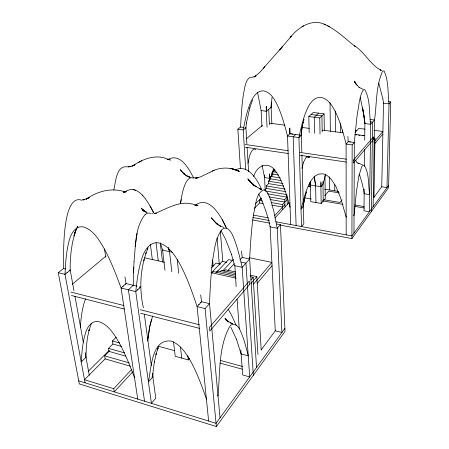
<?xml version="1.0" encoding="UTF-8"?>
<svg xmlns="http://www.w3.org/2000/svg" width="449" height="449" viewBox="0 0 449 449"><rect width="100%" height="100%" fill="white"/><g stroke="black" fill="none" stroke-linecap="round" stroke-linejoin="round"><path stroke-width="0.67" d="M134.818 377.463L134.532 377.777C129.963 365.671 125.164 353.593 118.895 342.256C114.097 334.224 108.709 325.104 99.403 321.832C92.202 319.682 87.162 326.934 85.523 332.978C82.616 342.351 81.886 352.212 81.207 361.95L86.006 357.269L86.32 346.864L87.493 337.536L89.143 329.768L88.891 330.739L91.473 323.151M280.232 225.129L351.915 238.576L352.162 144.887L354.323 142.479L356.949 116.734L359.531 100.503L360.85 95.283L362.371 91.416L363.179 90.221L363.993 89.637L364.762 89.665C370.616 99.813 368.921 112.924 370.678 124.283L369.482 211.732L363.993 210.789L364.212 189.152M353.969 233.126L354.323 142.479L348.289 141.66L346.095 144.056L346.185 234.878M262.081 165.333L264.562 177.546L269.54 178.36L269.574 174.526M364.448 166.13L364.616 149.382M364.711 140.307L364.88 123.559L364.526 118.379M371.289 211.715L372.614 122.134L370.049 121.819M373.147 206.686L374.522 120.006C376.868 103.781 375.718 86.113 382.671 71.032L384.041 70.948C388.885 80.983 387.622 92.988 389.025 103.865L386.987 187.587L381.745 186.762L374 197.246M373.995 197.616L374.966 138.219L373.596 138.039M381.745 186.762L383.502 103.242L382.907 98.887M388.682 101.721L390.742 101.951L388.576 187.744L351.915 238.576M143.444 307.891C139.751 291.861 139.998 275.568 144.078 259.696L143.888 260.538L146.088 252.776L145.762 253.707L148.159 247.663M271.291 102.237L271.117 107.339L271.87 124.036M133.549 272.874L134.032 261.43M133.768 267.02L133.28 285.289L128.397 289.824L144.544 401.21M301.565 129.587L301.055 135.57M206.68 398.774L206.422 399.116C202.106 386.595 197.526 374.096 191.302 362.377C186.458 353.874 180.745 344.366 170.962 341.055C151.397 338.698 151.274 369.151 148.423 381.903L152.873 376.863L153.115 371.244L154.434 361.479L154.338 362.068L156.201 353.666L155.988 354.491L158.048 347.953L157.739 348.817M266.543 106.194L266.308 111.234L267.076 127.241M64.998 274.333C65.565 263.12 66.199 251.782 69.09 240.883C70.762 234.26 75.241 225.269 83.492 226.947C93.6 230.079 99.178 240.153 104.235 248.701C111.026 261.279 116.179 274.648 121.101 288.039L137.72 399.099M309.905 182.3L310.394 184.994L320.9 186.7L321.102 182.788M240.423 168.291L237.852 129.194L240.563 127.028C241.192 115.747 241.848 104.437 243.599 93.263C244.974 87.953 244.918 80.736 249.925 77.43L250.946 77.492M134.032 261.43C135.778 245.687 134.694 227.413 145.19 214.476M301.706 129.851L301.358 135.284L300.645 135.188M80.32 327.675C81.028 317.892 82.01 307.935 85.613 298.731M147.67 340.976L149.685 326.793L152.671 315.928M246.894 143.781L245.917 127.757L246.394 122.975M135.194 246.428L137.141 233.267M147.856 339.118L149.691 326.793L151.521 319.312M346.432 216.816L346.168 217.159L340.662 197.891L335.734 186.122L330.986 178.955L327.108 175.514L324.953 174.386L322.719 173.763L318.38 174.15L314.642 176.384L311.55 179.897L308.934 184.348L305.758 192.071L301.032 209.183L303.344 206.568L303.889 202.101M272.01 97.349L271.117 107.339L266.308 111.24L261.133 110.589L257.597 92.533M113.805 189.983C115.651 182.603 116.179 165.03 127.342 166.876M181.115 199.597L180.504 203.756C181.564 196.567 182.698 189.214 185.897 182.608C187.227 179.897 190.107 176.423 193.468 178.09M301.717 130.126L302.48 125.265M246.406 123.121L249.824 107.631M301.672 130.406L302.469 125.686M248.005 163.228C249.212 158.402 249.448 152.144 253.853 149.04L255.734 149.388M304.742 198.217L303.872 202.471L304.714 198.486M301.941 168.448L303.535 162.263M302.334 126.478L303.238 122.42M273.346 169.138L271.701 176.249M304.652 198.761L305.578 195.158M303.126 122.858L304.057 119.26M325.576 174.571L322.983 184.343L320.9 186.7M305.477 195.495L306.538 191.897L306.426 192.273M249.683 108.119L252.607 99.869M74.719 233.256L76.869 228.013M303.53 162.257L305.994 157.476L306.869 156.853L308.536 157.167L306.875 156.853M76.425 228.771L73.973 235.893L75.533 230.904L72.418 242.819L70.948 252.748L70.179 264.006L70.224 270.102L73.962 290.728M157.414 349.608L158.654 346.555M253.685 176.609C256.873 164.828 269.321 160.377 276.258 172.186C280.451 178.146 283.083 185.016 285.463 191.858C286.72 195.584 287.865 199.35 288.948 203.139C289.818 202.774 289.19 208.639 290.38 206.927M147.339 249.324L147.755 248.527M76.386 228.962L77.902 226.352L77.385 227.233M81.954 200.254C71.756 196.522 68.035 211.193 66.503 218.523C63.388 234.973 63.505 251.81 63.517 268.485L58.258 272.683L79.305 383.929L216.362 426.55L285.008 331.362L280.457 224.691L276.606 223.967M284.879 328.404L216.048 423.312L78.721 380.859M388.638 185.319L351.926 235.944L275.776 221.772M261.195 349.883L275.265 330.846L270.146 226.919L268.985 221.48L265.903 211.086L262.311 201.573L258.635 193.895M217.557 395.81L218.023 395.951C220.178 372.788 218.236 347.425 229.725 326.44C233.407 321.08 239.025 326.507 240.361 330.806C244.037 338.776 246.108 347.363 248.246 355.844L241.107 353.952L241.556 353.369M353.318 215.312L354.036 215.441L356.478 191.106L358.914 175.778L361.63 167.017L362.41 165.804L363.909 165.036C369.662 172.983 367.984 185.218 369.718 194.63L364.167 193.727L364.403 193.418M342.087 199.861L339.977 202.471L323.701 199.715M255.936 75.926L254.106 76.981L255.936 75.926L254.852 76.577L259.92 72.21L282.213 46.881L279.531 49.979M257.226 283.297L272.055 265.679M374.876 143.523L382.851 134.043M280.367 49.02L291.446 36.122L290.149 37.57C298.192 27.305 312.302 17.999 325.413 24.734L323.813 24.055M253.584 284.037L271.898 262.429L249.453 257.732M373.821 142.17L382.907 131.45L373.978 130.305M173.494 341.728L175.233 356.298L188.294 359.918L189.562 358.431M310.31 181.424L310.775 201.657L321.175 203.442L325.272 198.615L324.947 175.492M324.745 195.775L328.702 191.151L339.388 192.907M250.738 283.768L256.828 276.635L249.992 275.136M373.86 139.504L374.966 138.219M250.963 279.873L253.163 277.314L250.463 276.719M263.428 68.315L264.815 66.772L264.512 67.103M216.362 426.55L205.092 308.558L209.509 303.647C210.138 288.6 210.901 273.531 212.882 258.596C214.633 248.69 215.52 237.717 221.98 229.557C227.317 224.635 231.937 233.048 233.542 237.381C237.465 247.017 239.8 257.21 242.157 267.318L249.695 376.924L242.656 374.971L240.81 349.917M280.457 224.691L277.246 228.266L281.91 332.49L275.265 330.846M390.742 101.951L389.019 103.865L383.502 103.242L383.828 102.883M310.394 184.994L310.657 184.702M348.149 141.811L347.924 136.49M200.669 294.937L201.573 301.734L197.105 306.611L208.622 421.016M234.849 265.426L236.152 286.574M239.839 259.988L242.185 257.423L241.472 251.064M270.556 226.47L270.146 226.919L277.246 228.266L273.918 211.675L270.534 199.395L267.497 192.739L265.146 190.241L263.849 189.804C255.565 193.373 255.952 205.333 253.78 212.933C251.395 228.176 250.491 243.599 249.638 258.989L256.536 367.49M198.789 304.77L199.07 304.467M200.742 302.643L201.017 302.34M370.055 119.462L374.522 120.006L370.678 124.289L364.88 123.559L365.374 123.02M228.002 270.455L234.17 263.754M355.086 132.472L358.858 128.369L365.043 129.16M132.792 371.794L114.265 391.848L113.749 388.722L131.854 369.241M274.85 218.074L289.083 202.662M224 271.213L225.364 269.737L235.624 271.987M222.788 270.803L233.474 259.326M274.732 215.531L284.924 204.57M220.061 271.825L221.452 270.337L235.618 273.452M282.724 209.548L282.522 204.531L287.102 199.631M216.345 272.549L228.513 259.606L233.121 260.588M216.042 272.453L217.456 270.949L235.82 275.001M285.02 207.062L284.722 199.564L287.006 197.133L267.503 193.794M211.395 272.79L222.238 261.369L226.801 262.351M211.945 273.093L213.387 271.572L235.534 276.483M211.76 267.565L216.031 263.108L220.554 264.085M116.263 337.171L112.43 340.971L112.918 344.013L108.557 348.362L109.056 351.404L104.645 355.833L105.156 358.88L84.496 379.731L113.749 388.722M254.302 208.342L259.629 202.97L259.488 200.484L261.408 198.553M88.06 371.503L109.202 350.332M255.369 203.919L261.284 197.992M264.478 190.269L266.369 188.4L266.24 185.92L268.581 183.619L268.457 181.143L270.775 178.876L270.657 176.406L272.947 174.173L272.835 171.703L274.653 169.947M269.54 178.36L270.983 176.951M137.585 289.897L137.888 289.611M139.701 287.899L139.998 287.618M140.301 287.332L140.599 287.051L139.684 286.827M140.593 287.051L135.755 291.62L151.425 403.337L155.786 398.201L152.368 373.192M320.019 134.043L319.75 117.919L324.083 113.827L313.239 112.497L308.805 116.549L309.181 132.595M295.655 134.509L293.197 136.793L296.104 225.555M318.644 113.159L314.266 117.234L314.581 133.314M136.934 286.165L126.029 283.538L121.101 288.039L135.755 291.62C137.057 280.008 138.46 268.272 142.294 257.17C144.657 250.003 150.308 241.102 159.098 242.965C169.767 246.108 175.699 256.66 180.807 265.746C187.547 278.801 192.458 292.697 197.105 306.611L205.092 308.558M163.105 249.666L162.572 250.155L164.974 270.27M122.959 286.344L123.267 286.064M125.114 284.38L125.417 284.099M289.835 133.881L289.942 128.044M124.979 191.953C138.438 182.417 148.799 203.593 153.855 213.084L150.005 205.805M72.278 284.228L106.02 256.031M246.277 138.831L262.412 125.344M66.968 272.739L67.294 272.47M69.253 270.887L69.578 270.624M69.898 270.36L70.224 270.102L69.803 270.001M245.755 127.886L245.249 127.662M270.523 107.822L271.117 107.339L270.472 107.26M58.258 272.683L65.004 274.333L70.224 270.102M245.917 127.757L243.235 129.929L237.852 129.194M194.883 205.418C209.79 194.406 221.447 217.338 226.509 228.277M124.67 191.97L124.047 192.352L126.175 191.145M145.184 214.47L147.059 213.359L148.928 213.017L150.746 213.376M303.782 25.739L301.992 26.8M167.623 159.098C155.825 153.912 143.096 158.867 133.129 165.63L134.925 164.704L132.118 166.136L134.925 164.704M141.704 160.753L138.298 162.65M168.246 159.333C180.313 152.817 189.08 168.841 193.474 177.826M82.453 199.788L84.99 199.625L82.925 199.912L88.397 197.987L86.281 199.109L89.531 197.369M86.281 199.109C97.528 191.072 111.773 187.373 125.164 191.914M235.023 170.081C248.056 163.313 257.485 180.027 261.879 189.955M255.184 76.358L251.434 77.441M214.268 170.261L200.293 176.968L195.725 178.09L197.291 177.899L193.749 177.871M133.909 165.221L131.26 166.265L128.021 166.826L129.767 166.691L128.139 166.686M212.085 171.075C220.661 167.056 230.999 166.955 239.39 171.524L235.411 169.773M124.912 191.757L123.61 192.172L126.046 191.588M195.725 178.09L198.177 177.782M154.574 213.443L156.432 213.18L154.557 213.544C167.354 208.768 180.302 199.552 194.647 204.75M128.021 166.826L130.575 166.624M124.71 191.813L123.234 191.824L125.978 191.981M167.73 159.541L167.123 159.53L169.728 159.608M236.612 170.513L237.746 170.558L236.584 170.412M151.773 213.421L152.711 213.483M195.012 205.12L198.02 205.311L194.894 205.103M311.039 114.512L321.927 115.859L322.174 131.916M265.982 111.195L266.308 111.234L266.145 106.346M308.805 116.549L319.75 117.919M355.557 130.513L356.871 130.681M269.787 123.194L284.997 125.192M302.278 127.465L309.187 128.375M322.32 130.103L343.058 132.825M354.805 134.374L364.481 135.643M355.277 134.739L356.629 134.913M358.661 135.183L360.019 135.362M362.051 135.632L363.404 135.806M240.563 127.028L243.914 127.482M299.455 135.026L289.987 133.74L287.506 136.008L290.711 224.551M291.407 133.931L289.992 133.74L289.543 128.234M292.114 134.026L292.821 134.128M348.289 141.66L348.665 141.716M349.041 141.766L349.417 141.817M350.546 141.968L350.927 142.019M352.162 144.887L346.095 144.056C343.479 133.796 340.684 123.514 336.352 113.822C333.136 107.182 329.089 99.235 321.26 97.427C313.902 96.557 309.4 103.904 306.875 109.73C303.013 118.62 300.948 128.139 298.927 137.579L301.537 226.565L303.821 223.877L303.238 202.948M196.505 205.154L197.302 205.26M245.21 144.483L288.185 150.735M299.966 152.447L346.409 159.199M245.379 147.221L288.28 153.53M300.044 155.259L346.409 162.072M272.835 171.703L276.954 172.354M272.947 174.173L278.431 175.048M270.657 176.406L280.294 177.961M270.775 178.876L281.08 180.554M308.306 186.503L310.792 186.913M324.61 189.169L338.641 191.465M268.457 181.143L282.954 183.523M268.581 183.619L283.74 186.127M266.24 185.92L285.053 189.063M266.369 188.4L285.716 191.656M355.047 205.025L364.021 206.546M265.353 190.965L286.911 194.63M304.31 197.796L311.219 198.974M322.275 200.855L342.997 204.374M354.744 206.372L364.414 208.016M269.187 196.875L284.722 199.564M269.984 199.485L284.823 202.067M302.66 206.45L303.344 206.568M259.488 200.484L262.199 200.961M271.679 202.628L282.522 204.531M259.623 202.97L263.007 203.565M271.802 205.126L282.623 207.045M253.326 215.093L268.496 217.894M252.787 217.49L269.316 220.566M252.664 219.959L269.894 223.192M242.185 257.423L249.638 258.989L242.157 267.318L234.614 265.69L231.448 254.213M241.158 262.104L245.929 263.12L253.343 375.263M172.685 252.332L162.572 250.155L160.927 244.598M211.821 265.247L213.741 265.668M144.606 257.821L164.441 262.238M210.963 272.594L236.275 278.228M362.444 164.777L357.353 162.791M63.517 268.485L65.532 268.968M201.573 301.734L209.509 303.647L220.038 417.817M70.897 292.046L123.89 305.539M140.195 309.692L199.305 324.739M190.219 177.271L188.485 176.788L190.039 177.282L185.695 175.194L187.312 176.244L183.22 173.112L184.926 174.61L180.245 169.711L184.286 174.448M71.531 295.515L124.412 309.086M140.683 313.262L199.67 328.404M381.779 70.426L380.191 69.932L380.892 70.218C370.049 64.46 364.661 52.028 354.205 45.534L355.529 46.674C345.455 38.917 336.228 29.494 324.447 24.33M220.476 360.468L242.522 366.468M158.716 346.325L174.902 350.753M220.094 363.123L242.348 369.213M235.921 170.25L238.885 171.069L236.443 170.171M112.43 340.971L119.715 342.997M167.657 159.266L170.412 160.035L169.587 159.788M112.918 344.013L121.516 346.42M108.557 348.362L124.502 352.88M109.056 351.404L125.636 356.136M104.645 355.833L129.301 362.955M105.156 358.88L130.435 366.221M85.607 357.151L86.006 357.269M152.003 376.61L152.873 376.863M260.078 188.906L261.021 189.186M132.983 189.478L135.671 190.325M363.073 89.329L358.914 87.246L359.716 87.813L356.315 84.418M223.894 227.514L218.932 225.336L220.594 226.318L216.25 223.198L218.001 224.702L211.249 217.765L216.57 224.029M231.426 323.274L232.352 323.583M261.425 189.377L259.135 188.58L260.499 189.046L254.695 185.796L256.16 186.84L250.862 182.322L253.943 185.213L248.623 179.909L252.181 183.635L247.797 178.848L252.287 183.91M232.801 323.796L230.494 322.926L231.892 323.448L228.277 321.551L225.796 319.52L228.833 321.967L224.898 318.537L226.734 320.76M147.12 212.422L144.387 211.198L146.239 212.192L142.428 209.621L145.353 211.9M327.697 25.795L329.443 26.794M144.875 211.524L142.075 209.116L144.073 211.064M143.635 210.62L141.239 208.095L144.14 211.311M250.093 181.301L252.389 184.056M143.601 210.699L142.765 209.739L144.202 211.479M252.4 184.101L249.094 180.071L252.293 184.023M252.983 184.82L253.808 185.83L253.045 184.87M357.174 85.405L354.783 81.853L355.574 83.52L354.457 81.073L355.737 83.879M226.796 320.794L225.465 318.947L226.588 320.552M228.103 309.08L231.342 314.743L236.152 325.267M220.975 230.539L225.533 239.182L231.549 254.504M355.642 160.248L356.972 162.791M355.024 82.307L355.978 84.086L354.783 81.853M222.16 219.561L225.993 227.121M230.814 327.147L236.606 339.551L236.455 339.163L241.107 353.952M359.425 174.453L361.658 181.564L363.522 189.45M142.524 194.905L142.905 196.061M378.726 83.054L382.851 98.78M169.509 251.648L168.324 247.753L169.509 251.648L171.827 271.825M360.221 97.629L363.522 112.946L364.33 117.829L362.612 107.945L364.88 123.559M65.004 274.333L85.069 382.823M74.955 296.228L83.295 342.295M85.164 352.611L89.272 375.297M124.951 276.988L126.029 283.538M104.471 248.954L105.768 257.232M315.164 182.468L314.221 176.227L315.63 185.847M363.572 189.596L364.167 193.727M144.297 314.143L151.324 365.553M150.376 244.172L152.312 259.438M156.033 242.662L158.256 260.757M160.214 242.791L162.549 262.182M180.459 346.97L181.738 358.1M177.187 259.399L178.719 273.261M187.839 355.76L188.294 359.918M212.607 259.982L213.157 266.274M217.108 238.093L219.314 264.534M220.341 231.286L222.771 261.267M237.072 299.101L239.278 329.033M253.163 277.314L257.956 354.547M245.726 169.829L243.235 129.929C244.952 120.933 246.804 111.874 250.245 103.343C252.602 97.82 256.345 90.715 263.277 90.833C270.949 92.028 274.839 99.903 277.869 106.211C282.146 115.763 284.874 125.911 287.506 136.008L298.927 137.579L301.352 135.284L301.818 152.026M247.107 147.266L248.589 171.658M256.828 276.635L261.211 350.136M261.133 110.589L261.958 126.685M264.427 174.975L265.179 189.674M269.321 173.847L269.658 180.807M268.727 109.281L269.439 124.648M271.69 172.848L271.853 176.339M273.912 169.251L274.008 171.338M286.933 195.253L287.287 204.609M301.896 154.815L303.198 201.556M308.822 156.196L308.856 157.582M309.479 183.91L309.546 186.711M309.726 156.314L309.759 157.706M315.568 182.968L315.961 202.544M322.932 181.469L323.235 201.012M320.811 181.71L321.175 203.442M324.083 113.827L324.318 130.642M330.054 102.77L330.352 131.349M329.538 176.805L329.684 190M335.308 111.06L335.459 132.023M334.741 184.573L334.791 190.836M340.561 123.587L340.6 132.696M342.503 130.019L342.508 132.809M353.341 160.209L353.329 163.088L373.428 139.572L373.467 136.827L353.341 160.209M249.498 284.604L209.84 331.014L209.498 327.338L249.274 281.125L249.498 284.604M233.048 169.077L230.146 168.381L234.277 169.385L233.048 169.077M358.835 163.655L358.072 163.245L358.835 163.655"/></g></svg>
